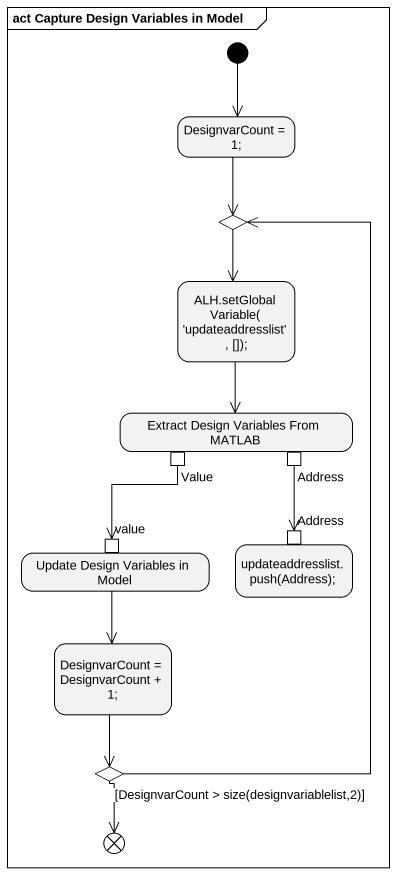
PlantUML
@startuml
mainframe act Capture Design Variables in Model
hide empty description
state "DesignvarCount = 1;" as DesignvarCount_1
state choice1 <<choice>>
state "ALH.setGlobalVariable('updateaddresslist', []);" as ALH_setGlobalVariable
state "Extract Design Variables From MATLAB" as Extract_Design_Variables {
  state Value <<outputPin>>
  state Address <<outputPin>>
}
state "Update Design Variables in Model" as Update_Design_Variables_in {
  state value <<inputPin>>
}
state "updateaddresslist.push(Address);" as updateaddresslist_push {
  state "Address" as Address_2 <<inputPin>>
}
state "DesignvarCount = DesignvarCount + 1;" as DesignvarCount
state choice2 <<choice>>
state flowfinal1 <<end>>
[*] --> DesignvarCount_1
DesignvarCount_1 --> choice1
choice1 --> ALH_setGlobalVariable
ALH_setGlobalVariable --> Extract_Design_Variables
Value --> value
Address --> Address_2
Update_Design_Variables_in --> DesignvarCount
DesignvarCount --> choice2
choice2 -up-> choice1
choice2 --> flowfinal1 : [DesignvarCount > size(designvariablelist,2)]
@enduml
